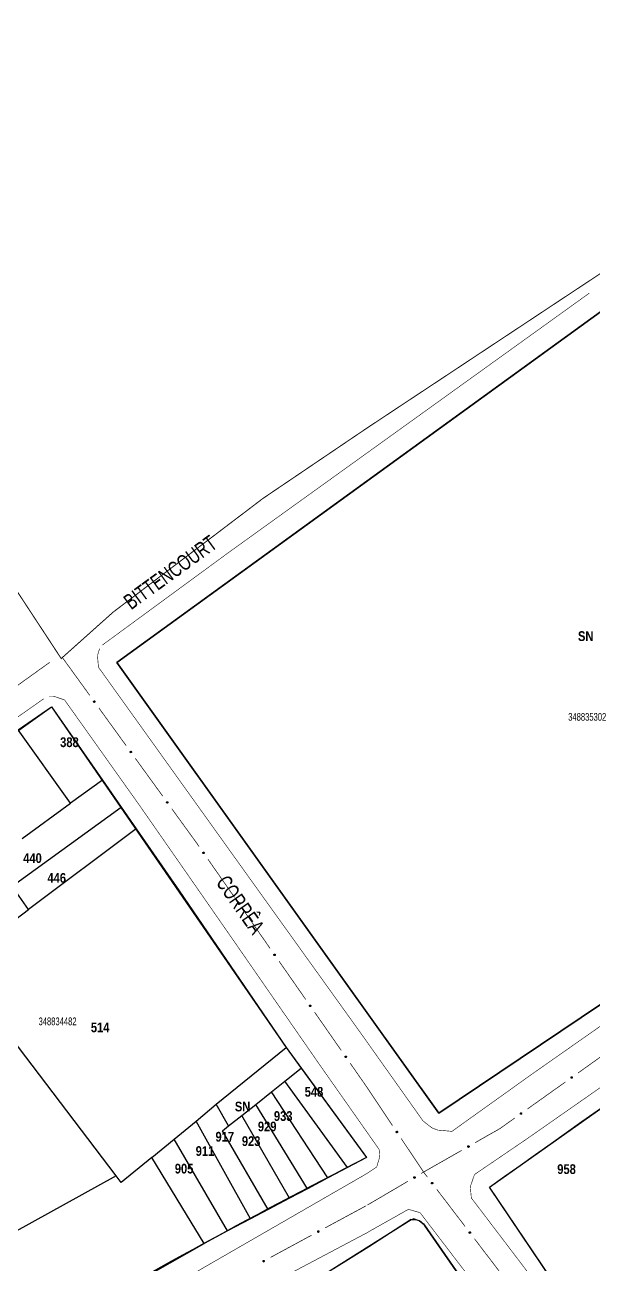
# Model space of a CAD drawing. Extents: x 200120 to 201962, y 4837541 to 4839252.
# Drawn here: x 201071.2 to 201217.5, y 4838759.2 to 4839078.3 of the extents above; entities that cross this region are included whole.
import ezdxf
from ezdxf.enums import TextEntityAlignment as Align

# ---------------------------------------------------------------- set-up
doc = ezdxf.new("R2010")
doc.units = 0
doc.header["$LTSCALE"] = 3
doc.header["$MEASUREMENT"] = 0
for name, color, linetype in [('CD-MALHA-LOTES', 40, 'CONTINUOUS'), ('CD_TXT_QUADRA', 7, 'CONTINUOUS'), ('LM-LIM-SETOR-FISCAL', 7, 'CONTINUOUS'), ('RU-QUADRAS', 210, 'CONTINUOUS'), ('SV-EIXO-RUA-PAV', 20, 'CONTINUOUS'), ('SV-RUA-PAVIM-S-GUIA-C-GUIA', 7, 'CONTINUOUS'), ('SV-TXT-RUA-PAV-S-GUIA-C-GUIA', 7, 'CONTINUOUS'), ('Th_NmrPort', 1, 'CONTINUOUS')]:
    doc.layers.add(name, color=color, linetype=linetype)
doc.styles.add('ARIAL', font='ARIAL.TTF')
doc.styles.get("Standard").update_dxf_attribs({"font": 'swisscbo.ttf'})
doc.linetypes.add('Limite', pattern='A,20,-3,[130,ltypeshp.shx,S=6.35,R=0,X=0,Y=0],-3,20', length=46)

msp = doc.modelspace()

# ---------------------------------------------------------------- linework, layer by layer
at = {"layer": 'CD-MALHA-LOTES'}
for p, q in [((201220.3, 4839005.08), (201159.21, 4838960.76)), ((201159.21, 4838960.76), (201094.9, 4838914.11)), ((201094.9, 4838914.11), (201159.21, 4838824.06)), ((201069.51, 4838896.79), (201078.07, 4838902.72)), ((201078.07, 4838902.72), (201091.16, 4838883.85)), ((201082.97, 4838877.9), (201069.51, 4838896.79)), ((201091.16, 4838883.85), (201082.97, 4838877.9)), ((201091.16, 4838883.85), (201095.99, 4838876.88)), ((201067.9, 4838856.53), (201095.99, 4838876.88)), ((201070.47, 4838868.82), (201082.97, 4838877.9)), ((201095.99, 4838876.88), (201099.86, 4838871.31)), ((201099.86, 4838871.31), (201072.14, 4838850.51)), ((201099.86, 4838871.31), (201110.91, 4838855.38)), ((201072.14, 4838850.51), (201067.9, 4838856.53)), ((201110.91, 4838855.38), (201138.41, 4838815.04)), ((201063.72, 4838844.19), (201072.14, 4838850.51)), ((201094.71, 4838781.96), (201053.32, 4838836.42)), ((201177.73, 4838798.14), (201219.59, 4838826.28)), ((201159.21, 4838824.06), (201177.73, 4838798.14)), ((201120.45, 4838800.46), (201138.41, 4838815.04)), ((201138.41, 4838815.04), (201142.33, 4838809.66)), ((201138.14, 4838806.34), (201142.33, 4838809.66)), ((201142.33, 4838809.66), (201159.08, 4838786.7)), ((201134.63, 4838803.56), (201138.14, 4838806.34)), ((201154.22, 4838784.11), (201138.14, 4838806.34)), ((201130.61, 4838800.37), (201134.63, 4838803.56)), ((201149.2, 4838781.45), (201134.63, 4838803.56)), ((201115.31, 4838796.09), (201120.45, 4838800.46)), ((201123.64, 4838794.84), (201120.45, 4838800.46)), ((201127.01, 4838797.51), (201130.61, 4838800.37)), ((201143.95, 4838778.67), (201130.61, 4838800.37)), ((201190.76, 4838779.03), (201221.49, 4838800.79)), ((201109.58, 4838791.39), (201115.31, 4838796.09)), ((201129.3, 4838770.92), (201115.31, 4838796.09)), ((201123.64, 4838794.84), (201127.01, 4838797.51)), ((201139.32, 4838776.22), (201127.01, 4838797.51)), ((201122.05, 4838793.58), (201123.64, 4838794.84)), ((201133.77, 4838773.29), (201122.05, 4838793.58)), ((201103.9, 4838786.74), (201109.58, 4838791.39)), ((201123.36, 4838767.78), (201109.58, 4838791.39)), ((201103.9, 4838786.74), (201095.96, 4838780.22)), ((201112.83, 4838772.02), (201103.9, 4838786.74)), ((201159.08, 4838786.7), (201154.22, 4838784.11)), ((201154.22, 4838784.11), (201149.2, 4838781.45)), ((201094.71, 4838781.96), (201048.97, 4838756.71)), ((201095.96, 4838780.22), (201094.71, 4838781.96)), ((201149.2, 4838781.45), (201143.95, 4838778.67)), ((201143.95, 4838778.67), (201139.32, 4838776.22)), ((201209.58, 4838751.21), (201190.76, 4838779.03)), ((201139.32, 4838776.22), (201133.77, 4838773.29)), ((201117.33, 4838764.59), (201112.83, 4838772.02)), ((201129.3, 4838770.92), (201123.36, 4838767.78)), ((201133.77, 4838773.29), (201129.3, 4838770.92)), ((201170.59, 4838770.73), (201159.75, 4838763.66)), ((201172.69, 4838770.37), (201171.2, 4838770.89)), ((201174.07, 4838769.26), (201172.69, 4838770.37)), ((201123.36, 4838767.78), (201117.33, 4838764.59)), ((201185.84, 4838752.2), (201174.07, 4838769.26)), ((201084.13, 4838745.75), (201117.33, 4838764.59)), ((201159.75, 4838763.66), (201150.66, 4838758.01))]:
    msp.add_line(p, q, dxfattribs=at)
at = {"layer": 'CD-MALHA-LOTES', "linetype": 'Continuous'}
msp.add_line((201170.59, 4838770.73), (201171.2, 4838770.89), dxfattribs=at)
at = {"layer": 'LM-LIM-SETOR-FISCAL', "linetype": 'Limite', "ltscale": 0.1, "const_width": 0.25}
msp.add_lwpolyline([(201061.47, 4838944.21), (201080.55, 4838915.14), (201093.87, 4838927.05), (201132.52, 4838956.39), (201159.21, 4838974.45), (201226.49, 4839019), (201647.91, 4839078.14), (201676.49, 4838941.35), (201680.12, 4838941.9), (201689.97, 4838899.54), (201695.64, 4838875.82), (201701.83, 4838849.53), (201705.72, 4838833.17), (201725.64, 4838746.02), (201739.56, 4838683.09), (201748.1, 4838649.87), (201789.28, 4838468.11), (201797.06, 4838435.14), (201821.33, 4838330.99), (201830.02, 4838290.7), (201844.05, 4838233.07), (201798.93, 4838229.75), (201783.06, 4838223.87)], dxfattribs=at)
at = {"layer": 'RU-QUADRAS', "color": 6, "linetype": 'Continuous'}
msp.add_lwpolyline([(201094.9, 4838914.11), (201220.3, 4839005.08), (201305.34, 4838886.5), (201219.59, 4838826.28), (201177.73, 4838798.14)], close=True, dxfattribs=at)
for points in [[(200967.15, 4838823.6), (201078.07, 4838902.72), (201138.41, 4838815.04), (201159.08, 4838786.7, 0.013299), (201070.55, 4838738.2), (201000.66, 4838798.16)], [(201190.76, 4838779.03, -0.006744), (201318.61, 4838867.75), (201338.24, 4838841.83), (201355.08, 4838816.64), (201372.64, 4838793.08, 0.021303), (201397.78, 4838757.2), (201295.33, 4838632.23), (201270.44, 4838667.1), (201264.54, 4838674.67), (201253.69, 4838690.58), (201249.04, 4838696.15), (201230.45, 4838723.15), (201209.58, 4838751.21)], [(201087.91, 4838721.35), (201130.96, 4838745.75), (201170.59, 4838770.73, -0.291972), (201174.07, 4838769.26), (201185.84, 4838752.2), (201186.78, 4838749.31, -0.010308), (201132.63, 4838683.89), (201087.99, 4838719.99)]]:
    msp.add_lwpolyline(points, format="xyb", close=True, dxfattribs=at)
at = {"layer": 'SV-EIXO-RUA-PAV', "const_width": 0.18}
for points in [[(201067.85, 4838907.17), (201077.59, 4838914.16)], [(201080.86, 4838915.38), (201087.89, 4838905.66)], [(201090.24, 4838902.42), (201097.27, 4838892.7)], [(201099.62, 4838889.45), (201106.66, 4838879.73)], [(201109, 4838876.49), (201115.45, 4838867.58)], [(201115.45, 4838867.58), (201115.46, 4838867.57)], [(201115.46, 4838867.57), (201116.02, 4838866.76)], [(201118.31, 4838863.48), (201125.17, 4838853.64)], [(201127.46, 4838850.36), (201134.32, 4838840.51)], [(201136.61, 4838837.23), (201143.47, 4838827.39)], [(201145.76, 4838824.11), (201152.62, 4838814.26)], [(201213.55, 4838808.45), (201223.32, 4838815.41)], [(201154.91, 4838810.98), (201158.91, 4838805.24)], [(201200.52, 4838799.17), (201210.29, 4838806.13)], [(201158.91, 4838805.24), (201159.15, 4838804.9)], [(201159.15, 4838804.9), (201165.81, 4838794.92)], [(201193.49, 4838794.16), (201197.26, 4838796.85)], [(201187.08, 4838790.51), (201193.17, 4838793.98)], [(201193.17, 4838793.98), (201193.49, 4838794.16)], [(201168.04, 4838791.59), (201173.59, 4838783.28)], [(201173.81, 4838782.95), (201183.61, 4838788.53)], [(201173.59, 4838783.28), (201173.81, 4838782.95)], [(201159.39, 4838774.48), (201169.74, 4838780.56)], [(201173.19, 4838782.58), (201173.81, 4838782.95)], [(201173.81, 4838782.95), (201174.78, 4838781.67)], [(201177.21, 4838778.49), (201184.49, 4838768.95)], [(201148.49, 4838768.59), (201159.05, 4838774.29)], [(201134.42, 4838760.98), (201144.97, 4838766.69)], [(201186.91, 4838765.77), (201194.19, 4838756.23)]]:
    msp.add_lwpolyline(points, dxfattribs=at)
at = {"layer": 'SV-EIXO-RUA-PAV'}
for points in [[(201089.07, 4838904.22), (201089.12, 4838904.21), (201089.16, 4838904.19), (201089.19, 4838904.17), (201089.21, 4838904.14), (201089.23, 4838904.11), (201089.24, 4838904.08), (201089.24, 4838904.04), (201089.24, 4838903.99), (201089.22, 4838903.95), (201089.2, 4838903.92), (201089.17, 4838903.9), (201089.14, 4838903.88), (201089.11, 4838903.87), (201089.06, 4838903.86), (201089.01, 4838903.87), (201088.98, 4838903.89), (201088.95, 4838903.91), (201088.92, 4838903.94), (201088.91, 4838903.97), (201088.89, 4838904), (201088.89, 4838904.04), (201088.9, 4838904.09), (201088.91, 4838904.13), (201088.94, 4838904.16), (201088.96, 4838904.18), (201088.99, 4838904.2), (201089.03, 4838904.21), (201089.07, 4838904.22)], [(201098.45, 4838891.26), (201098.5, 4838891.25), (201098.54, 4838891.23), (201098.57, 4838891.21), (201098.59, 4838891.18), (201098.61, 4838891.15), (201098.62, 4838891.12), (201098.63, 4838891.08), (201098.62, 4838891.03), (201098.6, 4838890.99), (201098.58, 4838890.96), (201098.55, 4838890.93), (201098.52, 4838890.92), (201098.49, 4838890.91), (201098.44, 4838890.9), (201098.4, 4838890.91), (201098.36, 4838890.93), (201098.33, 4838890.95), (201098.31, 4838890.98), (201098.29, 4838891.01), (201098.28, 4838891.04), (201098.27, 4838891.08), (201098.28, 4838891.13), (201098.3, 4838891.17), (201098.32, 4838891.2), (201098.35, 4838891.22), (201098.38, 4838891.24), (201098.41, 4838891.25), (201098.45, 4838891.26)], [(201107.83, 4838878.29), (201107.88, 4838878.29), (201107.92, 4838878.27), (201107.95, 4838878.25), (201107.97, 4838878.22), (201107.99, 4838878.19), (201108, 4838878.16), (201108.01, 4838878.12), (201108, 4838878.07), (201107.98, 4838878.03), (201107.96, 4838878), (201107.93, 4838877.97), (201107.9, 4838877.96), (201107.87, 4838877.95), (201107.83, 4838877.94), (201107.78, 4838877.95), (201107.74, 4838877.96), (201107.71, 4838877.99), (201107.69, 4838878.02), (201107.67, 4838878.05), (201107.66, 4838878.08), (201107.65, 4838878.12), (201107.66, 4838878.17), (201107.68, 4838878.21), (201107.7, 4838878.24), (201107.73, 4838878.26), (201107.76, 4838878.28), (201107.79, 4838878.29), (201107.83, 4838878.29)], [(201117.17, 4838865.3), (201117.22, 4838865.29), (201117.26, 4838865.28), (201117.29, 4838865.25), (201117.31, 4838865.23), (201117.33, 4838865.2), (201117.34, 4838865.16), (201117.35, 4838865.12), (201117.34, 4838865.07), (201117.32, 4838865.03), (201117.3, 4838865), (201117.27, 4838864.98), (201117.24, 4838864.96), (201117.2, 4838864.95), (201117.16, 4838864.95), (201117.11, 4838864.96), (201117.07, 4838864.97), (201117.05, 4838865), (201117.02, 4838865.03), (201117.01, 4838865.06), (201116.99, 4838865.09), (201116.99, 4838865.13), (201117, 4838865.18), (201117.02, 4838865.22), (201117.04, 4838865.25), (201117.07, 4838865.27), (201117.1, 4838865.29), (201117.13, 4838865.3), (201117.17, 4838865.3)], [(201126.32, 4838852.18), (201126.37, 4838852.17), (201126.41, 4838852.15), (201126.44, 4838852.13), (201126.46, 4838852.1), (201126.48, 4838852.07), (201126.49, 4838852.04), (201126.5, 4838852), (201126.49, 4838851.95), (201126.47, 4838851.91), (201126.45, 4838851.88), (201126.42, 4838851.85), (201126.39, 4838851.84), (201126.35, 4838851.83), (201126.31, 4838851.82), (201126.26, 4838851.83), (201126.22, 4838851.85), (201126.2, 4838851.87), (201126.17, 4838851.9), (201126.16, 4838851.93), (201126.14, 4838851.97), (201126.14, 4838852.01), (201126.15, 4838852.06), (201126.17, 4838852.1), (201126.19, 4838852.12), (201126.22, 4838852.14), (201126.25, 4838852.16), (201126.28, 4838852.18), (201126.32, 4838852.18)], [(201135.48, 4838839.05), (201135.52, 4838839.04), (201135.56, 4838839.03), (201135.59, 4838839), (201135.61, 4838838.98), (201135.63, 4838838.95), (201135.64, 4838838.91), (201135.65, 4838838.87), (201135.64, 4838838.82), (201135.62, 4838838.78), (201135.6, 4838838.75), (201135.57, 4838838.73), (201135.54, 4838838.71), (201135.5, 4838838.7), (201135.46, 4838838.7), (201135.41, 4838838.71), (201135.37, 4838838.72), (201135.35, 4838838.75), (201135.32, 4838838.78), (201135.31, 4838838.81), (201135.29, 4838838.84), (201135.29, 4838838.88), (201135.3, 4838838.93), (201135.32, 4838838.97), (201135.34, 4838839), (201135.37, 4838839.02), (201135.4, 4838839.04), (201135.43, 4838839.05), (201135.48, 4838839.05)], [(201144.63, 4838825.93), (201144.67, 4838825.92), (201144.71, 4838825.9), (201144.74, 4838825.88), (201144.76, 4838825.85), (201144.78, 4838825.82), (201144.79, 4838825.79), (201144.8, 4838825.75), (201144.79, 4838825.7), (201144.77, 4838825.66), (201144.75, 4838825.63), (201144.72, 4838825.6), (201144.69, 4838825.59), (201144.65, 4838825.58), (201144.61, 4838825.57), (201144.56, 4838825.58), (201144.52, 4838825.6), (201144.5, 4838825.62), (201144.47, 4838825.65), (201144.46, 4838825.68), (201144.44, 4838825.72), (201144.44, 4838825.76), (201144.45, 4838825.81), (201144.47, 4838825.84), (201144.49, 4838825.87), (201144.52, 4838825.89), (201144.55, 4838825.91), (201144.58, 4838825.93), (201144.63, 4838825.93)], [(201153.78, 4838812.8), (201153.82, 4838812.79), (201153.86, 4838812.78), (201153.89, 4838812.75), (201153.91, 4838812.73), (201153.93, 4838812.7), (201153.94, 4838812.66), (201153.95, 4838812.62), (201153.94, 4838812.57), (201153.92, 4838812.53), (201153.9, 4838812.5), (201153.87, 4838812.48), (201153.84, 4838812.46), (201153.8, 4838812.45), (201153.76, 4838812.45), (201153.71, 4838812.46), (201153.67, 4838812.47), (201153.65, 4838812.5), (201153.62, 4838812.52), (201153.61, 4838812.56), (201153.6, 4838812.59), (201153.59, 4838812.63), (201153.6, 4838812.68), (201153.62, 4838812.72), (201153.64, 4838812.75), (201153.67, 4838812.77), (201153.7, 4838812.79), (201153.73, 4838812.8), (201153.78, 4838812.8)], [(201211.74, 4838807.3), (201211.75, 4838807.34), (201211.76, 4838807.38), (201211.79, 4838807.41), (201211.81, 4838807.43), (201211.84, 4838807.45), (201211.88, 4838807.46), (201211.92, 4838807.47), (201211.97, 4838807.46), (201212.01, 4838807.44), (201212.04, 4838807.42), (201212.06, 4838807.39), (201212.08, 4838807.36), (201212.09, 4838807.33), (201212.09, 4838807.29), (201212.08, 4838807.24), (201212.07, 4838807.2), (201212.04, 4838807.17), (201212.02, 4838807.15), (201211.99, 4838807.13), (201211.95, 4838807.12), (201211.91, 4838807.11), (201211.86, 4838807.12), (201211.82, 4838807.14), (201211.79, 4838807.16), (201211.77, 4838807.19), (201211.75, 4838807.22), (201211.74, 4838807.25), (201211.74, 4838807.3)], [(201198.71, 4838798.01), (201198.71, 4838798.06), (201198.73, 4838798.1), (201198.75, 4838798.13), (201198.78, 4838798.15), (201198.81, 4838798.17), (201198.85, 4838798.18), (201198.89, 4838798.18), (201198.94, 4838798.18), (201198.98, 4838798.16), (201199.01, 4838798.14), (201199.03, 4838798.11), (201199.05, 4838798.08), (201199.06, 4838798.04), (201199.06, 4838798), (201199.05, 4838797.95), (201199.04, 4838797.91), (201199.01, 4838797.89), (201198.99, 4838797.86), (201198.95, 4838797.84), (201198.92, 4838797.83), (201198.88, 4838797.83), (201198.83, 4838797.84), (201198.79, 4838797.85), (201198.76, 4838797.88), (201198.74, 4838797.9), (201198.72, 4838797.93), (201198.71, 4838797.97), (201198.71, 4838798.01)], [(201166.94, 4838793.44), (201166.99, 4838793.43), (201167.02, 4838793.41), (201167.05, 4838793.39), (201167.07, 4838793.36), (201167.09, 4838793.33), (201167.1, 4838793.29), (201167.1, 4838793.25), (201167.1, 4838793.2), (201167.08, 4838793.17), (201167.05, 4838793.14), (201167.03, 4838793.11), (201166.99, 4838793.1), (201166.96, 4838793.09), (201166.92, 4838793.09), (201166.87, 4838793.1), (201166.83, 4838793.11), (201166.8, 4838793.14), (201166.78, 4838793.16), (201166.76, 4838793.2), (201166.75, 4838793.23), (201166.75, 4838793.27), (201166.76, 4838793.32), (201166.78, 4838793.36), (201166.8, 4838793.39), (201166.83, 4838793.41), (201166.86, 4838793.43), (201166.89, 4838793.44), (201166.94, 4838793.44)], [(201185.17, 4838789.55), (201185.18, 4838789.59), (201185.2, 4838789.63), (201185.23, 4838789.66), (201185.25, 4838789.68), (201185.29, 4838789.69), (201185.32, 4838789.7), (201185.36, 4838789.7), (201185.41, 4838789.69), (201185.45, 4838789.66), (201185.48, 4838789.64), (201185.5, 4838789.61), (201185.51, 4838789.58), (201185.52, 4838789.54), (201185.52, 4838789.5), (201185.5, 4838789.45), (201185.48, 4838789.41), (201185.46, 4838789.39), (201185.43, 4838789.37), (201185.4, 4838789.35), (201185.36, 4838789.35), (201185.32, 4838789.35), (201185.27, 4838789.36), (201185.23, 4838789.38), (201185.21, 4838789.41), (201185.19, 4838789.44), (201185.17, 4838789.47), (201185.16, 4838789.5), (201185.17, 4838789.55)], [(201171.28, 4838781.59), (201171.29, 4838781.64), (201171.31, 4838781.68), (201171.34, 4838781.71), (201171.37, 4838781.72), (201171.4, 4838781.74), (201171.44, 4838781.75), (201171.48, 4838781.75), (201171.52, 4838781.74), (201171.56, 4838781.71), (201171.59, 4838781.69), (201171.61, 4838781.66), (201171.63, 4838781.63), (201171.63, 4838781.59), (201171.63, 4838781.55), (201171.62, 4838781.5), (201171.6, 4838781.47), (201171.58, 4838781.44), (201171.55, 4838781.42), (201171.51, 4838781.4), (201171.48, 4838781.4), (201171.44, 4838781.4), (201171.39, 4838781.41), (201171.35, 4838781.43), (201171.33, 4838781.45), (201171.31, 4838781.48), (201171.29, 4838781.51), (201171.28, 4838781.55), (201171.28, 4838781.59)], [(201176, 4838780.27), (201176.05, 4838780.26), (201176.09, 4838780.24), (201176.12, 4838780.22), (201176.14, 4838780.2), (201176.16, 4838780.17), (201176.17, 4838780.13), (201176.17, 4838780.09), (201176.17, 4838780.04), (201176.15, 4838780), (201176.13, 4838779.97), (201176.1, 4838779.95), (201176.08, 4838779.93), (201176.04, 4838779.92), (201176, 4838779.91), (201175.95, 4838779.92), (201175.91, 4838779.93), (201175.88, 4838779.96), (201175.86, 4838779.98), (201175.84, 4838780.01), (201175.83, 4838780.05), (201175.82, 4838780.09), (201175.83, 4838780.14), (201175.84, 4838780.18), (201175.86, 4838780.2), (201175.89, 4838780.23), (201175.92, 4838780.25), (201175.95, 4838780.26), (201176, 4838780.27)], [(201146.55, 4838767.67), (201146.57, 4838767.71), (201146.59, 4838767.75), (201146.61, 4838767.78), (201146.64, 4838767.79), (201146.68, 4838767.81), (201146.71, 4838767.82), (201146.75, 4838767.81), (201146.8, 4838767.8), (201146.84, 4838767.78), (201146.86, 4838767.75), (201146.88, 4838767.72), (201146.9, 4838767.69), (201146.9, 4838767.65), (201146.9, 4838767.61), (201146.89, 4838767.56), (201146.87, 4838767.53), (201146.84, 4838767.5), (201146.81, 4838767.48), (201146.78, 4838767.47), (201146.74, 4838767.46), (201146.7, 4838767.46), (201146.65, 4838767.48), (201146.62, 4838767.5), (201146.59, 4838767.53), (201146.57, 4838767.56), (201146.56, 4838767.59), (201146.55, 4838767.62), (201146.55, 4838767.67)], [(201185.7, 4838767.54), (201185.75, 4838767.54), (201185.79, 4838767.52), (201185.82, 4838767.5), (201185.84, 4838767.47), (201185.86, 4838767.45), (201185.87, 4838767.41), (201185.88, 4838767.37), (201185.87, 4838767.32), (201185.86, 4838767.28), (201185.84, 4838767.25), (201185.81, 4838767.23), (201185.78, 4838767.21), (201185.74, 4838767.2), (201185.7, 4838767.19), (201185.65, 4838767.2), (201185.61, 4838767.21), (201185.59, 4838767.23), (201185.56, 4838767.26), (201185.54, 4838767.29), (201185.53, 4838767.33), (201185.53, 4838767.37), (201185.53, 4838767.42), (201185.55, 4838767.46), (201185.57, 4838767.48), (201185.6, 4838767.51), (201185.62, 4838767.53), (201185.66, 4838767.54), (201185.7, 4838767.54)], [(201132.48, 4838760.06), (201132.49, 4838760.1), (201132.51, 4838760.14), (201132.54, 4838760.17), (201132.57, 4838760.19), (201132.6, 4838760.2), (201132.64, 4838760.21), (201132.68, 4838760.21), (201132.72, 4838760.19), (201132.76, 4838760.17), (201132.79, 4838760.14), (201132.81, 4838760.11), (201132.82, 4838760.08), (201132.83, 4838760.05), (201132.83, 4838760), (201132.81, 4838759.96), (201132.79, 4838759.92), (201132.77, 4838759.89), (201132.73, 4838759.88), (201132.7, 4838759.86), (201132.67, 4838759.85), (201132.62, 4838759.86), (201132.58, 4838759.87), (201132.54, 4838759.89), (201132.52, 4838759.92), (201132.5, 4838759.95), (201132.48, 4838759.98), (201132.47, 4838760.01), (201132.48, 4838760.06)]]:
    msp.add_lwpolyline(points, close=True, dxfattribs=at)
for points in [[(201088.89, 4838904.04), (201089.06, 4838903.86)], [(201088.89, 4838904), (201089.01, 4838903.87)], [(201088.9, 4838904.09), (201089.11, 4838903.87)], [(201088.9, 4838904.07), (201089.08, 4838903.87)], [(201088.9, 4838904.02), (201089.03, 4838903.87)], [(201088.9, 4838903.98), (201088.99, 4838903.88)], [(201088.91, 4838904.13), (201089.14, 4838903.88)], [(201088.91, 4838904.11), (201089.12, 4838903.88)], [(201088.91, 4838903.97), (201088.98, 4838903.89)], [(201088.93, 4838904.14), (201089.15, 4838903.89)], [(201088.94, 4838904.16), (201089.17, 4838903.9)], [(201088.95, 4838904.17), (201089.18, 4838903.91)], [(201088.96, 4838904.18), (201089.2, 4838903.92)], [(201088.98, 4838904.19), (201089.21, 4838903.94)], [(201088.99, 4838904.2), (201089.22, 4838903.95)], [(201089.01, 4838904.2), (201089.23, 4838903.97)], [(201089.03, 4838904.21), (201089.24, 4838903.99)], [(201089.05, 4838904.21), (201089.24, 4838904.02)], [(201089.07, 4838904.22), (201089.24, 4838904.04)], [(201089.1, 4838904.21), (201089.24, 4838904.06)], [(201089.12, 4838904.21), (201089.24, 4838904.08)], [(201089.14, 4838904.2), (201089.23, 4838904.1)], [(201089.16, 4838904.19), (201089.23, 4838904.11)], [(201098.27, 4838891.08), (201098.44, 4838890.9)], [(201098.28, 4838891.13), (201098.49, 4838890.91)], [(201098.28, 4838891.11), (201098.46, 4838890.91)], [(201098.28, 4838891.06), (201098.42, 4838890.91)], [(201098.28, 4838891.04), (201098.4, 4838890.91)], [(201098.28, 4838891.02), (201098.37, 4838890.92)], [(201098.29, 4838891.15), (201098.5, 4838890.92)], [(201098.29, 4838891.01), (201098.36, 4838890.93)], [(201098.3, 4838891.17), (201098.52, 4838890.92)], [(201098.31, 4838891.18), (201098.54, 4838890.93)], [(201098.32, 4838891.2), (201098.55, 4838890.93)], [(201098.33, 4838891.21), (201098.56, 4838890.95)], [(201098.35, 4838891.22), (201098.58, 4838890.96)], [(201098.36, 4838891.23), (201098.59, 4838890.98)], [(201098.38, 4838891.24), (201098.6, 4838890.99)], [(201098.4, 4838891.24), (201098.61, 4838891.01)], [(201098.41, 4838891.25), (201098.62, 4838891.03)], [(201098.43, 4838891.25), (201098.62, 4838891.05)], [(201098.45, 4838891.26), (201098.63, 4838891.08)], [(201098.48, 4838891.25), (201098.62, 4838891.1)], [(201098.5, 4838891.25), (201098.62, 4838891.12)], [(201098.52, 4838891.24), (201098.61, 4838891.14)], [(201098.54, 4838891.23), (201098.61, 4838891.15)], [(201107.65, 4838878.12), (201107.83, 4838877.94)], [(201107.66, 4838878.17), (201107.87, 4838877.95)], [(201107.66, 4838878.14), (201107.84, 4838877.95)], [(201107.66, 4838878.1), (201107.8, 4838877.95)], [(201107.66, 4838878.08), (201107.78, 4838877.95)], [(201107.67, 4838878.19), (201107.88, 4838877.95)], [(201107.67, 4838878.06), (201107.75, 4838877.96)], [(201107.67, 4838878.05), (201107.74, 4838877.96)], [(201107.68, 4838878.21), (201107.9, 4838877.96)], [(201107.69, 4838878.22), (201107.92, 4838877.97)], [(201107.7, 4838878.24), (201107.93, 4838877.97)], [(201107.71, 4838878.25), (201107.94, 4838877.99)], [(201107.73, 4838878.26), (201107.96, 4838878)], [(201107.74, 4838878.27), (201107.97, 4838878.02)], [(201107.76, 4838878.28), (201107.98, 4838878.03)], [(201107.78, 4838878.28), (201107.99, 4838878.05)], [(201107.79, 4838878.29), (201108, 4838878.07)], [(201107.81, 4838878.29), (201108, 4838878.09)], [(201107.83, 4838878.29), (201108.01, 4838878.12)], [(201107.86, 4838878.29), (201108, 4838878.14)], [(201107.88, 4838878.29), (201108, 4838878.16)], [(201107.9, 4838878.28), (201107.99, 4838878.18)], [(201107.92, 4838878.27), (201107.99, 4838878.19)], [(201116.99, 4838865.13), (201117.16, 4838864.95)], [(201116.99, 4838865.09), (201117.11, 4838864.96)], [(201117, 4838865.18), (201117.2, 4838864.95)], [(201117, 4838865.16), (201117.18, 4838864.95)], [(201117, 4838865.11), (201117.13, 4838864.96)], [(201117, 4838865.07), (201117.09, 4838864.97)], [(201117.01, 4838865.2), (201117.22, 4838864.96)], [(201117.01, 4838865.06), (201117.07, 4838864.97)], [(201117.02, 4838865.22), (201117.24, 4838864.96)], [(201117.03, 4838865.23), (201117.25, 4838864.97)], [(201117.04, 4838865.25), (201117.27, 4838864.98)], [(201117.05, 4838865.26), (201117.28, 4838864.99)], [(201117.07, 4838865.27), (201117.3, 4838865)], [(201117.09, 4838865.28), (201117.31, 4838865.02)], [(201117.1, 4838865.29), (201117.32, 4838865.03)], [(201117.12, 4838865.29), (201117.33, 4838865.06)], [(201117.13, 4838865.3), (201117.34, 4838865.07)], [(201117.15, 4838865.3), (201117.34, 4838865.1)], [(201117.17, 4838865.3), (201117.35, 4838865.12)], [(201117.2, 4838865.3), (201117.34, 4838865.15)], [(201117.22, 4838865.29), (201117.34, 4838865.16)], [(201117.25, 4838865.29), (201117.33, 4838865.19)], [(201117.26, 4838865.28), (201117.33, 4838865.2)], [(201126.14, 4838852.01), (201126.31, 4838851.82)], [(201126.14, 4838851.97), (201126.26, 4838851.83)], [(201126.15, 4838852.06), (201126.35, 4838851.83)], [(201126.15, 4838852.03), (201126.33, 4838851.83)], [(201126.15, 4838851.98), (201126.28, 4838851.83)], [(201126.15, 4838851.95), (201126.24, 4838851.85)], [(201126.16, 4838852.07), (201126.37, 4838851.84)], [(201126.16, 4838851.93), (201126.22, 4838851.85)], [(201126.17, 4838852.1), (201126.39, 4838851.84)], [(201126.18, 4838852.11), (201126.4, 4838851.85)], [(201126.19, 4838852.12), (201126.42, 4838851.85)], [(201126.2, 4838852.13), (201126.43, 4838851.87)], [(201126.22, 4838852.14), (201126.45, 4838851.88)], [(201126.24, 4838852.15), (201126.46, 4838851.9)], [(201126.25, 4838852.16), (201126.47, 4838851.91)], [(201126.27, 4838852.17), (201126.48, 4838851.93)], [(201126.28, 4838852.18), (201126.49, 4838851.95)], [(201126.3, 4838852.17), (201126.49, 4838851.97)], [(201126.32, 4838852.18), (201126.5, 4838852)], [(201126.35, 4838852.17), (201126.49, 4838852.02)], [(201126.37, 4838852.17), (201126.49, 4838852.04)], [(201126.4, 4838852.16), (201126.48, 4838852.06)], [(201126.41, 4838852.15), (201126.48, 4838852.07)], [(201135.29, 4838838.88), (201135.46, 4838838.7)], [(201135.29, 4838838.84), (201135.41, 4838838.71)], [(201135.3, 4838838.93), (201135.5, 4838838.7)], [(201135.3, 4838838.9), (201135.48, 4838838.7)], [(201135.3, 4838838.86), (201135.43, 4838838.71)], [(201135.3, 4838838.82), (201135.39, 4838838.72)], [(201135.31, 4838838.95), (201135.52, 4838838.71)], [(201135.31, 4838838.81), (201135.37, 4838838.72)], [(201135.32, 4838838.97), (201135.54, 4838838.71)], [(201135.33, 4838838.98), (201135.55, 4838838.72)], [(201135.34, 4838839), (201135.57, 4838838.73)], [(201135.35, 4838839.01), (201135.58, 4838838.74)], [(201135.37, 4838839.02), (201135.6, 4838838.75)], [(201135.39, 4838839.03), (201135.61, 4838838.77)], [(201135.4, 4838839.04), (201135.62, 4838838.78)], [(201135.42, 4838839.04), (201135.63, 4838838.81)], [(201135.43, 4838839.05), (201135.64, 4838838.82)], [(201135.45, 4838839.05), (201135.64, 4838838.85)], [(201135.48, 4838839.05), (201135.65, 4838838.87)], [(201135.5, 4838839.05), (201135.64, 4838838.9)], [(201135.52, 4838839.04), (201135.64, 4838838.91)], [(201135.55, 4838839.03), (201135.63, 4838838.94)], [(201135.56, 4838839.03), (201135.63, 4838838.95)], [(201144.44, 4838825.76), (201144.61, 4838825.57)], [(201144.44, 4838825.72), (201144.56, 4838825.58)], [(201144.45, 4838825.81), (201144.65, 4838825.58)], [(201144.45, 4838825.78), (201144.63, 4838825.58)], [(201144.45, 4838825.73), (201144.58, 4838825.58)], [(201144.45, 4838825.7), (201144.54, 4838825.6)], [(201144.46, 4838825.82), (201144.67, 4838825.59)], [(201144.46, 4838825.68), (201144.52, 4838825.6)], [(201144.47, 4838825.84), (201144.69, 4838825.59)], [(201144.48, 4838825.86), (201144.7, 4838825.6)], [(201144.49, 4838825.87), (201144.72, 4838825.6)], [(201144.51, 4838825.88), (201144.73, 4838825.62)], [(201144.52, 4838825.89), (201144.75, 4838825.63)], [(201144.54, 4838825.9), (201144.76, 4838825.65)], [(201144.55, 4838825.91), (201144.77, 4838825.66)], [(201144.57, 4838825.91), (201144.78, 4838825.68)], [(201144.58, 4838825.93), (201144.79, 4838825.7)], [(201144.6, 4838825.92), (201144.79, 4838825.72)], [(201144.63, 4838825.93), (201144.8, 4838825.75)], [(201144.65, 4838825.92), (201144.79, 4838825.77)], [(201144.67, 4838825.92), (201144.79, 4838825.79)], [(201144.7, 4838825.91), (201144.78, 4838825.81)], [(201144.71, 4838825.9), (201144.78, 4838825.82)], [(201153.59, 4838812.63), (201153.76, 4838812.45)], [(201153.6, 4838812.68), (201153.8, 4838812.45)], [(201153.6, 4838812.65), (201153.78, 4838812.45)], [(201153.6, 4838812.61), (201153.73, 4838812.46)], [(201153.6, 4838812.59), (201153.71, 4838812.46)], [(201153.6, 4838812.57), (201153.69, 4838812.47)], [(201153.61, 4838812.7), (201153.82, 4838812.46)], [(201153.61, 4838812.56), (201153.67, 4838812.47)], [(201153.62, 4838812.72), (201153.84, 4838812.46)], [(201153.63, 4838812.73), (201153.85, 4838812.47)], [(201153.64, 4838812.75), (201153.87, 4838812.48)], [(201153.66, 4838812.76), (201153.88, 4838812.49)], [(201153.67, 4838812.77), (201153.9, 4838812.5)], [(201153.69, 4838812.78), (201153.91, 4838812.52)], [(201153.7, 4838812.79), (201153.92, 4838812.53)], [(201153.72, 4838812.79), (201153.93, 4838812.56)], [(201153.73, 4838812.8), (201153.94, 4838812.57)], [(201153.75, 4838812.8), (201153.94, 4838812.6)], [(201153.78, 4838812.8), (201153.95, 4838812.62)], [(201153.8, 4838812.8), (201153.94, 4838812.65)], [(201153.82, 4838812.79), (201153.94, 4838812.66)], [(201153.85, 4838812.78), (201153.93, 4838812.69)], [(201153.86, 4838812.78), (201153.93, 4838812.7)], [(201211.74, 4838807.3), (201211.92, 4838807.47)], [(201211.74, 4838807.25), (201211.97, 4838807.46)], [(201211.74, 4838807.32), (201211.89, 4838807.46)], [(201211.74, 4838807.27), (201211.94, 4838807.46)], [(201211.75, 4838807.34), (201211.88, 4838807.46)], [(201211.75, 4838807.24), (201211.98, 4838807.45)], [(201211.75, 4838807.22), (201212.01, 4838807.44)], [(201211.76, 4838807.38), (201211.84, 4838807.45)], [(201211.76, 4838807.37), (201211.85, 4838807.45)], [(201211.77, 4838807.21), (201212.02, 4838807.43)], [(201211.77, 4838807.19), (201212.04, 4838807.42)], [(201211.79, 4838807.18), (201212.05, 4838807.4)], [(201211.79, 4838807.16), (201212.06, 4838807.39)], [(201211.81, 4838807.15), (201212.07, 4838807.38)], [(201211.82, 4838807.14), (201212.08, 4838807.36)], [(201211.84, 4838807.13), (201212.08, 4838807.34)], [(201211.86, 4838807.12), (201212.09, 4838807.33)], [(201211.89, 4838807.12), (201212.09, 4838807.3)], [(201211.91, 4838807.11), (201212.09, 4838807.29)], [(201211.93, 4838807.12), (201212.08, 4838807.26)], [(201211.95, 4838807.12), (201212.08, 4838807.24)], [(201211.97, 4838807.13), (201212.07, 4838807.21)], [(201211.99, 4838807.13), (201212.07, 4838807.2)], [(201198.71, 4838798.06), (201198.85, 4838798.18)], [(201198.71, 4838798.01), (201198.89, 4838798.18)], [(201198.71, 4838797.97), (201198.94, 4838798.18)], [(201198.71, 4838798.04), (201198.86, 4838798.18)], [(201198.71, 4838797.99), (201198.91, 4838798.18)], [(201198.72, 4838797.95), (201198.95, 4838798.17)], [(201198.72, 4838798.08), (201198.82, 4838798.17)], [(201198.72, 4838797.93), (201198.98, 4838798.16)], [(201198.73, 4838798.1), (201198.81, 4838798.17)], [(201198.73, 4838797.92), (201198.99, 4838798.15)], [(201198.74, 4838797.9), (201199.01, 4838798.14)], [(201198.75, 4838797.89), (201199.02, 4838798.12)], [(201198.76, 4838797.88), (201199.03, 4838798.11)], [(201198.78, 4838797.87), (201199.04, 4838798.09)], [(201198.79, 4838797.85), (201199.05, 4838798.08)], [(201198.81, 4838797.85), (201199.05, 4838798.06)], [(201198.83, 4838797.84), (201199.06, 4838798.04)], [(201198.86, 4838797.84), (201199.06, 4838798.02)], [(201198.88, 4838797.83), (201199.06, 4838798)], [(201198.9, 4838797.84), (201199.05, 4838797.97)], [(201198.92, 4838797.83), (201199.05, 4838797.95)], [(201198.94, 4838797.84), (201199.04, 4838797.93)], [(201198.95, 4838797.84), (201199.04, 4838797.91)], [(201166.75, 4838793.27), (201166.92, 4838793.09)], [(201166.75, 4838793.23), (201166.87, 4838793.1)], [(201166.76, 4838793.32), (201166.96, 4838793.09)], [(201166.76, 4838793.29), (201166.94, 4838793.09)], [(201166.76, 4838793.25), (201166.89, 4838793.1)], [(201166.76, 4838793.21), (201166.84, 4838793.11)], [(201166.76, 4838793.2), (201166.83, 4838793.11)], [(201166.77, 4838793.34), (201166.97, 4838793.1)], [(201166.78, 4838793.36), (201166.99, 4838793.1)], [(201166.79, 4838793.37), (201167.01, 4838793.11)], [(201166.8, 4838793.39), (201167.03, 4838793.11)], [(201166.82, 4838793.39), (201167.04, 4838793.12)], [(201166.83, 4838793.41), (201167.05, 4838793.14)], [(201166.85, 4838793.41), (201167.06, 4838793.16)], [(201166.86, 4838793.43), (201167.08, 4838793.17)], [(201166.88, 4838793.43), (201167.08, 4838793.19)], [(201166.89, 4838793.44), (201167.1, 4838793.2)], [(201166.91, 4838793.44), (201167.1, 4838793.23)], [(201166.94, 4838793.44), (201167.1, 4838793.25)], [(201166.96, 4838793.43), (201167.1, 4838793.28)], [(201166.99, 4838793.43), (201167.1, 4838793.29)], [(201167.01, 4838793.42), (201167.09, 4838793.32)], [(201167.02, 4838793.41), (201167.09, 4838793.33)], [(201185.16, 4838789.5), (201185.41, 4838789.69)], [(201185.17, 4838789.55), (201185.36, 4838789.7)], [(201185.17, 4838789.57), (201185.34, 4838789.69)], [(201185.17, 4838789.52), (201185.39, 4838789.69)], [(201185.17, 4838789.49), (201185.43, 4838789.67)], [(201185.17, 4838789.47), (201185.45, 4838789.66)], [(201185.18, 4838789.59), (201185.32, 4838789.7)], [(201185.18, 4838789.45), (201185.46, 4838789.65)], [(201185.19, 4838789.61), (201185.3, 4838789.69)], [(201185.19, 4838789.44), (201185.48, 4838789.64)], [(201185.2, 4838789.63), (201185.29, 4838789.69)], [(201185.2, 4838789.42), (201185.49, 4838789.62)], [(201185.21, 4838789.41), (201185.5, 4838789.61)], [(201185.23, 4838789.39), (201185.5, 4838789.59)], [(201185.23, 4838789.38), (201185.51, 4838789.58)], [(201185.26, 4838789.37), (201185.51, 4838789.56)], [(201185.27, 4838789.36), (201185.52, 4838789.54)], [(201185.3, 4838789.36), (201185.52, 4838789.52)], [(201185.32, 4838789.35), (201185.52, 4838789.5)], [(201185.34, 4838789.35), (201185.5, 4838789.47)], [(201185.36, 4838789.35), (201185.5, 4838789.45)], [(201185.38, 4838789.35), (201185.49, 4838789.43)], [(201185.4, 4838789.35), (201185.48, 4838789.41)], [(201171.28, 4838781.59), (201171.48, 4838781.75)], [(201171.28, 4838781.55), (201171.52, 4838781.74)], [(201171.28, 4838781.57), (201171.5, 4838781.74)], [(201171.29, 4838781.64), (201171.44, 4838781.75)], [(201171.29, 4838781.62), (201171.45, 4838781.74)], [(201171.29, 4838781.53), (201171.54, 4838781.72)], [(201171.29, 4838781.51), (201171.56, 4838781.71)], [(201171.3, 4838781.66), (201171.41, 4838781.74)], [(201171.3, 4838781.5), (201171.57, 4838781.7)], [(201171.31, 4838781.68), (201171.4, 4838781.74)], [(201171.31, 4838781.48), (201171.59, 4838781.69)], [(201171.32, 4838781.47), (201171.6, 4838781.67)], [(201171.33, 4838781.45), (201171.61, 4838781.66)], [(201171.34, 4838781.44), (201171.62, 4838781.64)], [(201171.35, 4838781.43), (201171.63, 4838781.63)], [(201171.37, 4838781.42), (201171.63, 4838781.61)], [(201171.39, 4838781.41), (201171.63, 4838781.59)], [(201171.42, 4838781.41), (201171.63, 4838781.57)], [(201171.44, 4838781.4), (201171.63, 4838781.55)], [(201171.46, 4838781.4), (201171.62, 4838781.52)], [(201171.48, 4838781.4), (201171.62, 4838781.5)], [(201171.5, 4838781.4), (201171.61, 4838781.48)], [(201171.51, 4838781.4), (201171.6, 4838781.47)], [(201175.82, 4838780.09), (201176, 4838779.91)], [(201175.83, 4838780.14), (201176.04, 4838779.92)], [(201175.83, 4838780.11), (201176.02, 4838779.92)], [(201175.83, 4838780.06), (201175.97, 4838779.92)], [(201175.83, 4838780.05), (201175.95, 4838779.92)], [(201175.83, 4838780.03), (201175.93, 4838779.93)], [(201175.84, 4838780.18), (201176.08, 4838779.93)], [(201175.84, 4838780.15), (201176.05, 4838779.93)], [(201175.84, 4838780.01), (201175.91, 4838779.93)], [(201175.85, 4838780.19), (201176.09, 4838779.94)], [(201175.86, 4838780.2), (201176.1, 4838779.95)], [(201175.88, 4838780.21), (201176.11, 4838779.96)], [(201175.89, 4838780.23), (201176.13, 4838779.97)], [(201175.91, 4838780.24), (201176.14, 4838779.99)], [(201175.92, 4838780.25), (201176.15, 4838780)], [(201175.94, 4838780.25), (201176.16, 4838780.03)], [(201175.95, 4838780.26), (201176.17, 4838780.04)], [(201175.97, 4838780.26), (201176.17, 4838780.07)], [(201176, 4838780.27), (201176.17, 4838780.09)], [(201176.02, 4838780.26), (201176.17, 4838780.12)], [(201176.05, 4838780.26), (201176.17, 4838780.13)], [(201176.07, 4838780.25), (201176.16, 4838780.16)], [(201176.09, 4838780.24), (201176.16, 4838780.17)], [(201146.55, 4838767.67), (201146.75, 4838767.81)], [(201146.55, 4838767.62), (201146.8, 4838767.8)], [(201146.55, 4838767.64), (201146.77, 4838767.8)], [(201146.56, 4838767.69), (201146.73, 4838767.81)], [(201146.56, 4838767.61), (201146.81, 4838767.79)], [(201146.56, 4838767.59), (201146.84, 4838767.78)], [(201146.57, 4838767.71), (201146.71, 4838767.82)], [(201146.57, 4838767.57), (201146.85, 4838767.76)], [(201146.57, 4838767.56), (201146.86, 4838767.75)], [(201146.58, 4838767.73), (201146.69, 4838767.81)], [(201146.58, 4838767.54), (201146.87, 4838767.73)], [(201146.59, 4838767.75), (201146.68, 4838767.81)], [(201146.59, 4838767.53), (201146.88, 4838767.72)], [(201146.61, 4838767.51), (201146.89, 4838767.71)], [(201146.62, 4838767.5), (201146.9, 4838767.69)], [(201146.64, 4838767.49), (201146.9, 4838767.67)], [(201146.65, 4838767.48), (201146.9, 4838767.65)], [(201146.68, 4838767.47), (201146.9, 4838767.63)], [(201146.7, 4838767.46), (201146.9, 4838767.61)], [(201146.72, 4838767.47), (201146.89, 4838767.58)], [(201146.74, 4838767.46), (201146.89, 4838767.56)], [(201146.76, 4838767.47), (201146.87, 4838767.54)], [(201146.78, 4838767.47), (201146.87, 4838767.53)], [(201185.53, 4838767.42), (201185.74, 4838767.2)], [(201185.53, 4838767.39), (201185.72, 4838767.2)], [(201185.53, 4838767.37), (201185.7, 4838767.19)], [(201185.53, 4838767.34), (201185.67, 4838767.2)], [(201185.53, 4838767.33), (201185.65, 4838767.2)], [(201185.54, 4838767.43), (201185.76, 4838767.2)], [(201185.54, 4838767.31), (201185.63, 4838767.21)], [(201185.54, 4838767.29), (201185.61, 4838767.21)], [(201185.55, 4838767.46), (201185.78, 4838767.21)], [(201185.56, 4838767.47), (201185.79, 4838767.22)], [(201185.57, 4838767.48), (201185.81, 4838767.23)], [(201185.58, 4838767.49), (201185.82, 4838767.24)], [(201185.6, 4838767.51), (201185.84, 4838767.25)], [(201185.61, 4838767.51), (201185.84, 4838767.27)], [(201185.62, 4838767.53), (201185.86, 4838767.28)], [(201185.64, 4838767.53), (201185.86, 4838767.3)], [(201185.66, 4838767.54), (201185.87, 4838767.32)], [(201185.68, 4838767.54), (201185.87, 4838767.35)], [(201185.7, 4838767.54), (201185.88, 4838767.37)], [(201185.73, 4838767.54), (201185.87, 4838767.4)], [(201185.75, 4838767.54), (201185.87, 4838767.41)], [(201185.77, 4838767.53), (201185.86, 4838767.43)], [(201185.79, 4838767.52), (201185.86, 4838767.45)], [(201132.47, 4838760.01), (201132.72, 4838760.19)], [(201132.48, 4838760.06), (201132.68, 4838760.21)], [(201132.48, 4838760.03), (201132.7, 4838760.2)], [(201132.48, 4838760), (201132.74, 4838760.18)], [(201132.48, 4838759.98), (201132.76, 4838760.17)], [(201132.49, 4838760.1), (201132.64, 4838760.21)], [(201132.49, 4838760.08), (201132.65, 4838760.2)], [(201132.49, 4838759.97), (201132.77, 4838760.16)], [(201132.5, 4838760.13), (201132.61, 4838760.2)], [(201132.5, 4838759.95), (201132.79, 4838760.14)], [(201132.51, 4838760.14), (201132.6, 4838760.2)], [(201132.51, 4838759.93), (201132.8, 4838760.13)], [(201132.52, 4838759.92), (201132.81, 4838760.11)], [(201132.53, 4838759.9), (201132.81, 4838760.1)], [(201132.54, 4838759.89), (201132.82, 4838760.08)], [(201132.56, 4838759.88), (201132.82, 4838760.06)], [(201132.58, 4838759.87), (201132.83, 4838760.05)], [(201132.6, 4838759.87), (201132.82, 4838760.02)], [(201132.62, 4838759.86), (201132.83, 4838760)], [(201132.65, 4838759.86), (201132.81, 4838759.98)], [(201132.67, 4838759.85), (201132.81, 4838759.96)], [(201132.69, 4838759.86), (201132.8, 4838759.93)], [(201132.7, 4838759.86), (201132.79, 4838759.92)]]:
    msp.add_lwpolyline(points, dxfattribs=at)
at = {"layer": 'SV-RUA-PAVIM-S-GUIA-C-GUIA', "const_width": 0.15}
for points in [[(201216.46, 4839009.2), (201159.2, 4838968.02)], [(201123.79, 4838942.55), (201159.2, 4838968.02)], [(201091.13, 4838918.6), (201123.79, 4838942.55)], [(201090.13, 4838912.91), (201089.88, 4838915.88), (201090.43, 4838917.74)], [(201131.76, 4838854.78), (201090.13, 4838912.91)], [(201076.05, 4838904.79), (201003.46, 4838853.74)], [(201081.41, 4838904.48), (201079.02, 4838905.3), (201077.43, 4838905.28)], [(201100.77, 4838877.24), (201081.41, 4838904.48)], [(201122.71, 4838845.7), (201100.77, 4838877.24)], [(201158.19, 4838817.94), (201131.76, 4838854.78)], [(201201.59, 4838808.08), (201258.71, 4838848.14)], [(201147.01, 4838810.64), (201122.71, 4838845.7)], [(201159.2, 4838816.51), (201158.19, 4838817.94)], [(201159.2, 4838816.51), (201173.68, 4838796.09)], [(201200.36, 4838791.47), (201236.31, 4838816.59)], [(201159.2, 4838793.28), (201147.01, 4838810.64)], [(201181.11, 4838793.43), (201201.59, 4838808.08)], [(201173.68, 4838796.09), (201175.98, 4838794.31), (201177.46, 4838793.75), (201181.11, 4838793.43)], [(201159.2, 4838793.28), (201162.37, 4838788.77)], [(201186.92, 4838782.32), (201200.36, 4838791.47)], [(201162.37, 4838788.77), (201162.51, 4838786.85), (201161.75, 4838784.27)], [(201161.75, 4838784.27), (201159.2, 4838782.56)], [(201159.2, 4838782.56), (201095.38, 4838745.76)], [(201186.09, 4838776.3), (201185.84, 4838779.22), (201186.92, 4838782.32)], [(201209.28, 4838745.78), (201186.09, 4838776.3)], [(201169.91, 4838773.36), (201160.02, 4838767.78)], [(201172.9, 4838772.5), (201169.91, 4838773.36)], [(201188.55, 4838752), (201172.9, 4838772.5)], [(201159.2, 4838767.3), (201118.53, 4838745.77)], [(201160.02, 4838767.78), (201159.2, 4838767.3)]]:
    msp.add_lwpolyline(points, dxfattribs=at)

# ---------------------------------------------------------------- texts
at = {"layer": 'CD_TXT_QUADRA', "color": 7, "linetype": 'Continuous', "style": 'ARIAL', "width": 0.7}
for s, p in [('348835302', (201211.03, 4838899.13)), ('348834482', (201074.71, 4838820.74))]:
    msp.add_text(s, height=2, dxfattribs=at).set_placement(p)
at = {"layer": 'SV-TXT-RUA-PAV-S-GUIA-C-GUIA', "style": 'ARIAL', "width": 0.7}
for s, rotation, p in [('BITTENCOURT', 36, (201098.54, 4838927.55)), ('CORRÊA', 305, (201120.22, 4838857.47))]:
    msp.add_text(s, height=4, rotation=rotation, dxfattribs=at).set_placement(p)
at = {"layer": 'Th_NmrPort', "color": 1}
for s, p in [('SN', (201213.54, 4838920.92)), ('388', (201080.28, 4838893.6)), ('440', (201070.77, 4838863.76)), ('446', (201077, 4838858.67)), ('514', (201088.18, 4838820.19)), ('548', (201143.21, 4838803.6)), ('SN', (201125.24, 4838799.82)), ('929', (201131.16, 4838794.68)), ('933', (201135.29, 4838797.37)), ('917', (201120.25, 4838792.04)), ('911', (201115.16, 4838788.36)), ('923', (201127.04, 4838790.91)), ('905', (201109.78, 4838783.83)), ('958', (201208.21, 4838783.7))]:
    msp.add_text(s, height=2.5, dxfattribs=at).set_placement(p, align=Align.MIDDLE_LEFT)

doc.saveas('drawing.dxf')
